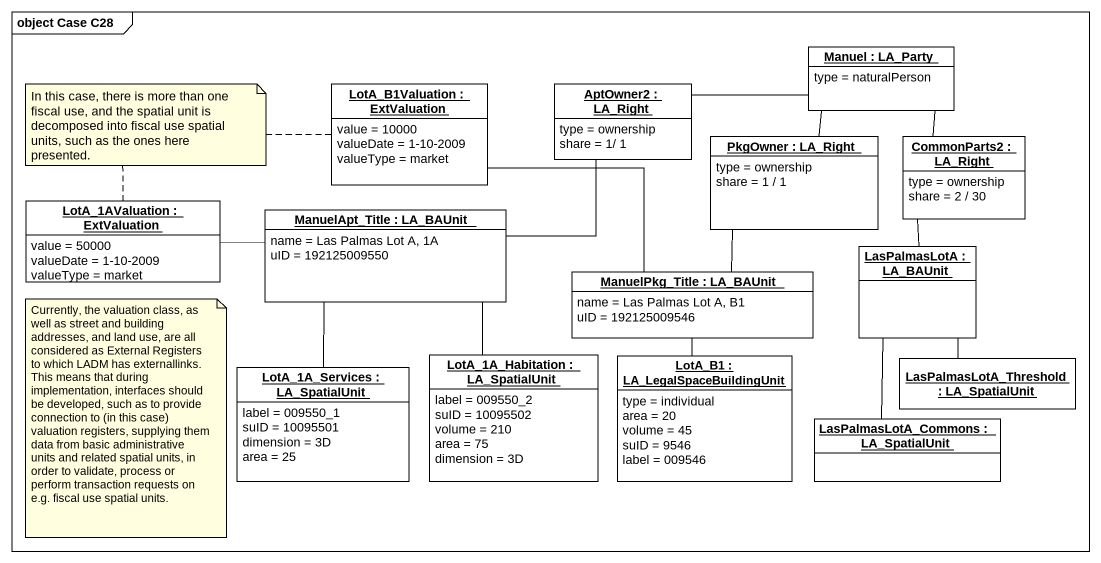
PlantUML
@startuml
mainframe object Case C28
hide circle
hide empty members
object "LotA_B1Valuation : ExtValuation" as LotA_B1Valuation #FFFFFF {
  value = 10000
  valueDate = 1-10-2009
  valueType = market
}
object "AptOwner2 : LA_Right" as AptOwner2 #FFFFFF {
  type = ownership
  share = 1/ 1
}
object "Manuel : LA_Party" as Manuel #FFFFFF {
  type = naturalPerson
}
object "PkgOwner : LA_Right" as PkgOwner #FFFFFF {
  type = ownership
  share = 1 / 1
}
object "CommonParts2 : LA_Right" as CommonParts2 #FFFFFF {
  type = ownership
  share = 2 / 30
}
object "LotA_1AValuation : ExtValuation" as LotA_1AValuation #FFFFFF {
  value = 50000
  valueDate = 1-10-2009
  valueType = market
}
object "ManuelApt_Title : LA_BAUnit" as ManuelApt_Title #FFFFFF {
  name = Las Palmas Lot A, 1A
  uID = 192125009550
}
object "LasPalmasLotA : LA_BAUnit" as LasPalmasLotA #FFFFFF
object "ManuelPkg_Title : LA_BAUnit" as ManuelPkg_Title #FFFFFF {
  name = Las Palmas Lot A, B1
  uID = 192125009546
}
object "LotA_1A_Services : LA_SpatialUnit" as LotA_1A_Services #FFFFFF {
  label = 009550_1
  suID = 10095501
  dimension = 3D
  area = 25
}
object "LotA_1A_Habitation : LA_SpatialUnit" as LotA_1A_Habitation #FFFFFF {
  label = 009550_2
  suID = 10095502
  volume = 210
  area = 75
  dimension = 3D
}
object "LotA_B1 : LA_LegalSpaceBuildingUnit" as LotA_B1 #FFFFFF {
  type = individual
  area = 20
  volume = 45
  suID = 9546
  label = 009546
}
object "LasPalmasLotA_Threshold : LA_SpatialUnit" as LasPalmasLotA_Threshold #FFFFFF
object "LasPalmasLotA_Commons : LA_SpatialUnit" as LasPalmasLotA_Commons #FFFFFF
LotA_B1Valuation -- ManuelPkg_Title
Manuel -left- AptOwner2
Manuel -- PkgOwner
Manuel -- CommonParts2
CommonParts2 -- LasPalmasLotA
LotA_1AValuation -right- ManuelApt_Title
ManuelApt_Title -right- AptOwner2
ManuelApt_Title -- LotA_1A_Services
ManuelApt_Title -- LotA_1A_Habitation
ManuelPkg_Title -up- PkgOwner
ManuelPkg_Title -- LotA_B1
LasPalmasLotA_Threshold -up- LasPalmasLotA
LasPalmasLotA_Commons -up- LasPalmasLotA
note as N1
  In this case, there is more than one fiscal use, and the spatial unit is decomposed into fiscal use spatial units, such as the ones here presented.
end note
N1 .. LotA_B1Valuation
N1 .. LotA_1AValuation
note as N2
  Currently, the valuation class, as well as street and building addresses, and land use, are all considered as External Registers to which LADM has externallinks. This means that during implementation, interfaces should be developed, such as to provide connection to (in this case) valuation registers, supplying them data from basic administrative units and related spatial units, in order to validate, process or perform transaction requests on e.g. fiscal use spatial units.
end note
@enduml
